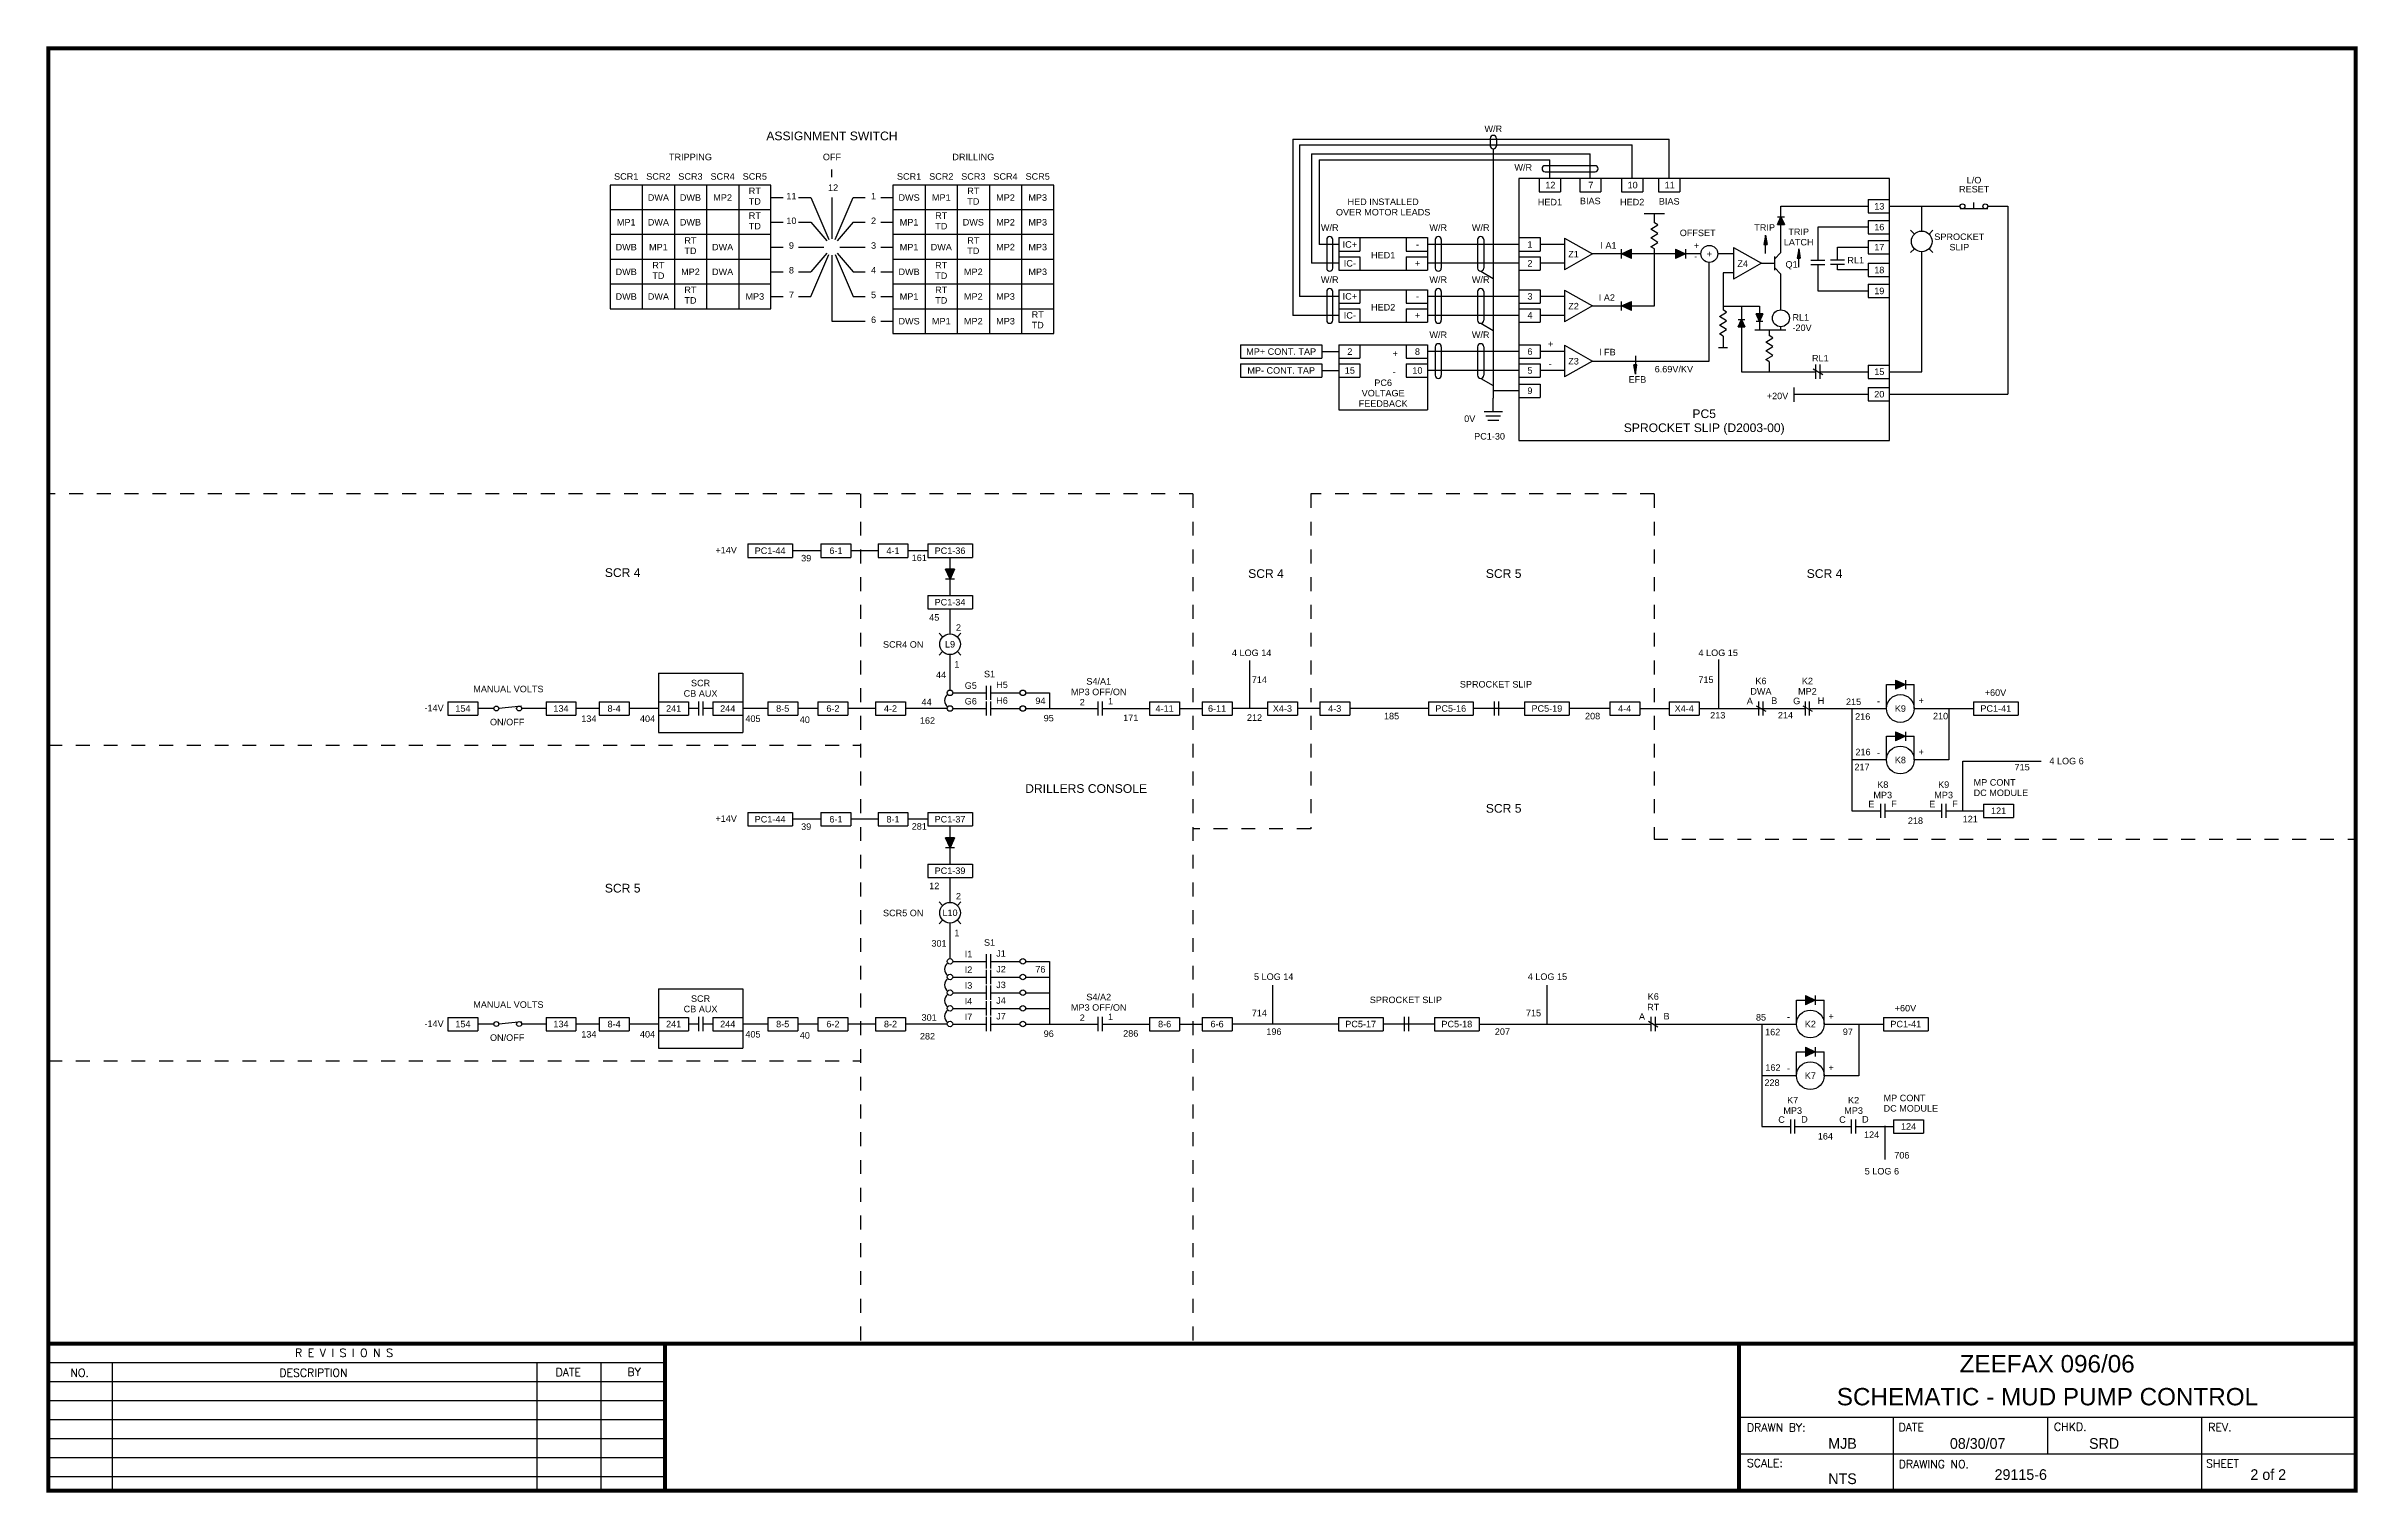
# Model space of a CAD drawing. Extents: x 0.5 to 17.1, y -1.6 to 8.9.
import ezdxf
from ezdxf.enums import TextEntityAlignment as Align

# ---------------------------------------------------------------- set-up
doc = ezdxf.new("R2010")
doc.units = 0
doc.header["$MEASUREMENT"] = 0
doc.linetypes.add('DASHED2', pattern=[0.375, 0.25, -0.125])
doc.layers.get('0').update_dxf_attribs({"linetype": 'CONTINUOUS'})
doc.layers.add('DRAWING', color=7, linetype='CONTINUOUS')
doc.styles.add('A1', font='A1.shx')
doc.styles.add('ROMAND', font='ROMAND.shx')
doc.styles.get("Standard").update_dxf_attribs({"font": 'ARIAL.TTF'})

# ---------------------------------------------------------------- blocks, each defined once
blk = doc.blocks.new('npcap')
for p, q in [((0, 0.051), (0, -0.051)), ((0.031, 0.051), (0.031, -0.051))]:
    blk.add_line(p, q)
blk = doc.blocks.new('connection')
blk.add_circle((0.074, 0), 0.0744)
blk = doc.blocks.new('diode')
blk.add_hatch(color=256).paths.add_polyline_path([(0.072, 0), (0, 0.033), (0, -0.033)])
for p, q in [((0, 0.033), (0.072, 0)), ((0, 0.033), (0, -0.033)), ((0.072, 0), (0, -0.033)), ((0.072, 0.033), (0.072, -0.033))]:
    blk.add_line(p, q)
blk = doc.blocks.new('pot_arrow')
blk.add_hatch(color=256).paths.add_polyline_path([(-0.068, 0.011), (-0.068, -0.011), (0, 0)])
for p, q in [((-0.068, 0.011), (-0.068, -0.011)), ((0, 0), (-0.068, 0.011)), ((0, 0), (-0.068, -0.011))]:
    blk.add_line(p, q)
blk = doc.blocks.new('gnd')
for p, q in [((0, -0.099), (0, 0)), ((0.066, -0.099), (-0.066, -0.099)), ((0.053, -0.13), (-0.053, -0.13)), ((0.039, -0.161), (-0.039, -0.161))]:
    blk.add_line(p, q)
blk = doc.blocks.new('N_C_contact')
for p, q in [((0.051, 0.031), (-0.051, 0.031)), ((0.051, 0), (-0.051, 0)), ((-0.02, -0.019), (0.02, 0.05))]:
    blk.add_line(p, q)
blk = doc.blocks.new('resistor')
for p, q in [((0, 0), (0.016, 0.025)), ((0.016, 0.025), (0.047, -0.025)), ((0.047, -0.025), (0.08, 0.025)), ((0.08, 0.025), (0.111, -0.025)), ((0.111, -0.025), (0.142, 0.025)), ((0.142, 0.025), (0.174, -0.025)), ((0.174, -0.025), (0.189, 0))]:
    blk.add_line(p, q)

msp = doc.modelspace()

# ---------------------------------------------------------------- linework, layer by layer
at = {"color": 7}
for p, q in [((0.473, -0.476), (0.473, -1.536)), ((0.473, -0.613), (4.918, -0.613)), ((0.934, -0.613), (0.934, -1.536)), ((3.996, -0.613), (3.996, -1.536)), ((4.457, -0.613), (4.457, -1.536)), ((0.473, -0.75), (4.918, -0.75)), ((0.473, -0.886), (4.918, -0.886)), ((0.473, -1.023), (4.918, -1.023)), ((0.473, -1.16), (4.918, -1.16)), ((12.66, -1.006), (17.105, -1.006)), ((13.771, -1.006), (13.771, -1.536)), ((14.883, -1.006), (14.883, -1.271)), ((15.994, -1.006), (15.994, -1.536)), ((0.473, -1.297), (4.918, -1.297)), ((12.66, -1.271), (17.105, -1.271)), ((0.473, -1.434), (4.918, -1.434))]:
    msp.add_line(p, q, dxfattribs=at)
at = {"color": 7, "const_width": 0.0288}
msp.add_lwpolyline([(17.105, -1.536), (17.105, 8.859), (0.473, 8.859), (0.473, -1.536)], close=True, dxfattribs=at)
for points in [[(0.473, -0.476), (17.105, -0.476)], [(4.918, -0.476), (4.918, -1.536)], [(12.66, -1.536), (12.66, -0.476)]]:
    msp.add_lwpolyline(points, dxfattribs=at)
at = {"layer": 'DRAWING', "color": 7}
for p, q in [((9.445, 8.203), (9.445, 6.934)), ((9.445, 8.203), (12.157, 8.203)), ((10.867, 8.209), (10.867, 8.156)), ((10.911, 8.209), (10.911, 8.156)), ((12.157, 7.921), (12.157, 8.203)), ((9.493, 8.162), (9.493, 7.071)), ((9.493, 8.162), (11.89, 8.162)), ((9.579, 8.099), (9.579, 7.309)), ((9.579, 8.099), (11.588, 8.099)), ((9.633, 8.055), (11.297, 8.055)), ((9.633, 8.055), (9.633, 7.445)), ((10.889, 8.134), (10.889, 6.338)), ((11.262, 8.013), (11.623, 8.013)), ((11.297, 7.921), (11.297, 8.055)), ((11.588, 7.921), (11.588, 8.099)), ((11.89, 7.921), (11.89, 8.162)), ((4.523, 7.872), (4.523, 6.981)), ((5.682, 7.872), (4.523, 7.872)), ((4.755, 7.872), (4.755, 6.981)), ((4.987, 7.872), (4.987, 6.981)), ((5.218, 7.872), (5.218, 6.981)), ((5.45, 7.872), (5.45, 6.981)), ((5.682, 6.981), (5.682, 7.872)), ((6.122, 7.931), (6.122, 7.986)), ((6.562, 7.872), (6.562, 6.803)), ((7.721, 7.872), (6.562, 7.872)), ((6.794, 7.872), (6.794, 6.803)), ((7.025, 7.872), (7.025, 6.803)), ((7.257, 7.872), (7.257, 6.803)), ((7.489, 7.872), (7.489, 6.803)), ((7.721, 6.803), (7.721, 7.872)), ((11.073, 7.921), (11.073, 6.033)), ((13.744, 7.921), (11.073, 7.921)), ((11.22, 7.921), (11.22, 7.824)), ((11.262, 7.969), (11.623, 7.969)), ((11.373, 7.921), (11.373, 7.824)), ((11.512, 7.921), (11.512, 7.824)), ((11.664, 7.921), (11.664, 7.824)), ((11.814, 7.921), (11.814, 7.824)), ((11.966, 7.921), (11.966, 7.824)), ((12.08, 7.921), (12.08, 7.824)), ((12.233, 7.921), (12.233, 7.824)), ((13.744, 6.033), (13.744, 7.921)), ((5.682, 7.694), (4.523, 7.694)), ((5.682, 7.783), (5.77, 7.783)), ((5.882, 7.783), (5.97, 7.783)), ((5.97, 7.783), (6.099, 7.48)), ((6.122, 7.783), (6.122, 7.485)), ((6.145, 7.48), (6.274, 7.783)), ((6.274, 7.783), (6.362, 7.783)), ((6.474, 7.783), (6.562, 7.783)), ((7.721, 7.694), (6.562, 7.694)), ((11.22, 7.824), (11.373, 7.824)), ((11.512, 7.824), (11.664, 7.824)), ((11.814, 7.824), (11.966, 7.824)), ((11.977, 7.668), (12.122, 7.668)), ((12.05, 7.602), (12.05, 7.668)), ((12.08, 7.824), (12.233, 7.824)), ((12.962, 7.386), (12.962, 7.72)), ((12.962, 7.72), (13.591, 7.72)), ((13.591, 7.769), (13.744, 7.769)), ((13.591, 7.769), (13.591, 7.672)), ((13.591, 7.672), (13.744, 7.672)), ((13.744, 7.72), (14.253, 7.72)), ((13.977, 7.541), (13.977, 7.72)), ((14.253, 7.703), (14.453, 7.703)), ((14.353, 7.703), (14.353, 7.747)), ((14.453, 7.72), (14.597, 7.72)), ((14.597, 7.72), (14.597, 6.366)), ((5.682, 7.516), (4.523, 7.516)), ((5.682, 7.605), (5.77, 7.605)), ((5.882, 7.605), (5.97, 7.605)), ((5.97, 7.605), (6.084, 7.471)), ((6.274, 7.605), (6.16, 7.471)), ((6.274, 7.605), (6.362, 7.605)), ((6.474, 7.605), (6.562, 7.605)), ((7.721, 7.516), (6.562, 7.516)), ((12.851, 7.381), (12.851, 7.513)), ((13.228, 7.57), (13.228, 7.331)), ((13.591, 7.57), (13.228, 7.57)), ((13.591, 7.618), (13.744, 7.618)), ((13.591, 7.618), (13.591, 7.521)), ((13.591, 7.521), (13.744, 7.521)), ((13.924, 7.52), (13.897, 7.547)), ((14.03, 7.52), (14.056, 7.547)), ((5.682, 7.337), (4.523, 7.337)), ((5.682, 7.426), (5.77, 7.426)), ((5.882, 7.426), (6.064, 7.426)), ((6.084, 7.382), (5.97, 7.248)), ((5.97, 7.07), (6.099, 7.373)), ((6.122, 7.368), (6.122, 6.892)), ((6.145, 7.373), (6.274, 7.07)), ((6.16, 7.382), (6.274, 7.248)), ((6.18, 7.426), (6.362, 7.426)), ((6.474, 7.426), (6.562, 7.426)), ((7.721, 7.337), (6.562, 7.337)), ((9.775, 7.445), (9.633, 7.445)), ((9.688, 7.48), (9.688, 7.274)), ((9.731, 7.48), (9.731, 7.274)), ((9.775, 7.494), (9.775, 7.26)), ((9.775, 7.494), (10.415, 7.494)), ((9.775, 7.397), (9.928, 7.397)), ((9.775, 7.357), (9.928, 7.357)), ((9.928, 7.494), (9.928, 7.397)), ((9.928, 7.357), (9.928, 7.26)), ((10.262, 7.494), (10.262, 7.397)), ((10.262, 7.397), (10.415, 7.397)), ((10.262, 7.357), (10.415, 7.357)), ((10.262, 7.357), (10.262, 7.26)), ((10.415, 7.494), (10.415, 7.26)), ((11.073, 7.445), (10.415, 7.445)), ((10.47, 7.48), (10.47, 7.274)), ((10.513, 7.48), (10.513, 7.274)), ((10.776, 7.48), (10.776, 7.274)), ((10.82, 7.48), (10.82, 7.274)), ((11.073, 7.494), (11.226, 7.494)), ((11.073, 7.397), (11.226, 7.397)), ((11.073, 7.357), (11.226, 7.357)), ((11.226, 7.494), (11.226, 7.397)), ((11.401, 7.445), (11.226, 7.445)), ((11.226, 7.357), (11.226, 7.26)), ((11.401, 7.491), (11.604, 7.377)), ((11.401, 7.491), (11.401, 7.263)), ((11.604, 7.377), (11.401, 7.263)), ((12.385, 7.377), (11.604, 7.377)), ((12.05, 7.002), (12.05, 7.413)), ((12.62, 7.377), (12.507, 7.377)), ((12.62, 7.423), (12.62, 7.195)), ((12.62, 7.423), (12.822, 7.309)), ((12.916, 7.34), (12.962, 7.386)), ((12.916, 7.358), (12.916, 7.26)), ((13.09, 7.282), (13.09, 7.414)), ((13.37, 7.334), (13.37, 7.426)), ((13.37, 7.426), (13.591, 7.426)), ((13.591, 7.474), (13.591, 7.377)), ((13.591, 7.474), (13.744, 7.474)), ((13.591, 7.377), (13.744, 7.377)), ((13.924, 7.414), (13.897, 7.388)), ((13.977, 6.528), (13.977, 7.393)), ((14.03, 7.414), (14.056, 7.388)), ((5.682, 7.248), (5.77, 7.248)), ((5.882, 7.248), (5.97, 7.248)), ((6.274, 7.248), (6.362, 7.248)), ((6.474, 7.248), (6.562, 7.248)), ((9.775, 7.309), (9.579, 7.309)), ((9.775, 7.26), (10.415, 7.26)), ((11.073, 7.309), (10.415, 7.309)), ((10.798, 7.252), (10.889, 7.2)), ((11.073, 7.26), (11.226, 7.26)), ((11.401, 7.309), (11.226, 7.309)), ((12.446, 6.605), (12.446, 7.316)), ((12.545, 7.24), (12.545, 6.973)), ((12.62, 7.24), (12.545, 7.24)), ((12.822, 7.309), (12.62, 7.195)), ((12.822, 7.309), (12.916, 7.309)), ((12.916, 7.278), (12.962, 7.231)), ((12.962, 6.974), (12.962, 7.231)), ((13.228, 7.3), (13.228, 7.11)), ((13.37, 7.261), (13.37, 7.303)), ((13.591, 7.261), (13.37, 7.261)), ((13.591, 7.309), (13.744, 7.309)), ((13.591, 7.309), (13.591, 7.213)), ((13.591, 7.213), (13.744, 7.213)), ((5.682, 7.159), (4.523, 7.159)), ((5.682, 7.07), (5.77, 7.07)), ((5.882, 7.07), (5.97, 7.07)), ((6.274, 7.07), (6.362, 7.07)), ((6.474, 7.07), (6.562, 7.07)), ((7.721, 7.159), (6.562, 7.159)), ((9.775, 7.071), (9.493, 7.071)), ((9.775, 7.071), (9.633, 7.071)), ((9.688, 7.105), (9.688, 6.899)), ((9.731, 7.105), (9.731, 6.899)), ((9.775, 7.119), (10.415, 7.119)), ((9.775, 7.119), (9.775, 6.886)), ((9.775, 7.022), (9.928, 7.022)), ((9.928, 7.119), (9.928, 7.022)), ((10.262, 7.119), (10.262, 7.022)), ((10.262, 7.022), (10.415, 7.022)), ((10.415, 7.119), (10.415, 6.886)), ((11.073, 7.071), (10.415, 7.071)), ((10.47, 7.105), (10.47, 6.899)), ((10.513, 7.105), (10.513, 6.899)), ((10.776, 7.105), (10.776, 6.899)), ((10.82, 7.105), (10.82, 6.899)), ((11.073, 7.119), (11.226, 7.119)), ((11.073, 7.022), (11.226, 7.022)), ((11.226, 7.119), (11.226, 7.022)), ((11.401, 7.071), (11.226, 7.071)), ((11.401, 7.116), (11.604, 7.002)), ((11.401, 7.116), (11.401, 6.888)), ((11.604, 7.002), (11.401, 6.888)), ((11.604, 7.002), (12.05, 7.002)), ((12.545, 7.001), (12.808, 7.001)), ((12.678, 7.001), (12.678, 6.528)), ((12.808, 7.001), (12.808, 6.829)), ((13.228, 7.11), (13.591, 7.11)), ((13.591, 7.158), (13.744, 7.158)), ((13.591, 7.158), (13.591, 7.062)), ((13.591, 7.062), (13.744, 7.062)), ((4.523, 6.981), (5.682, 6.981)), ((6.122, 6.892), (6.362, 6.892)), ((6.474, 6.892), (6.562, 6.892)), ((6.562, 6.981), (7.721, 6.981)), ((9.775, 6.934), (9.445, 6.934)), ((9.775, 6.982), (9.928, 6.982)), ((9.775, 6.886), (10.415, 6.886)), ((9.928, 6.982), (9.928, 6.886)), ((10.262, 6.982), (10.262, 6.886)), ((10.262, 6.982), (10.415, 6.982)), ((11.073, 6.934), (10.415, 6.934)), ((10.798, 6.878), (10.889, 6.825)), ((11.073, 6.982), (11.226, 6.982)), ((11.073, 6.886), (11.226, 6.886)), ((11.226, 6.982), (11.226, 6.886)), ((11.401, 6.934), (11.226, 6.934)), ((12.962, 6.829), (12.962, 6.852)), ((6.562, 6.803), (7.721, 6.803)), ((9.067, 6.722), (9.653, 6.722)), ((9.067, 6.722), (9.067, 6.625)), ((9.653, 6.722), (9.653, 6.625)), ((9.653, 6.673), (9.775, 6.673)), ((9.775, 6.722), (9.775, 6.254)), ((9.775, 6.722), (10.415, 6.722)), ((9.928, 6.722), (9.928, 6.625)), ((10.262, 6.722), (10.262, 6.625)), ((10.415, 6.722), (10.415, 6.254)), ((11.073, 6.673), (10.415, 6.673)), ((10.47, 6.708), (10.47, 6.502)), ((10.513, 6.708), (10.513, 6.502)), ((10.776, 6.708), (10.776, 6.502)), ((10.82, 6.708), (10.82, 6.502)), ((11.073, 6.722), (11.226, 6.722)), ((11.226, 6.722), (11.226, 6.625)), ((11.401, 6.673), (11.226, 6.673)), ((11.401, 6.719), (11.401, 6.491)), ((11.401, 6.719), (11.604, 6.605)), ((12.512, 6.703), (12.577, 6.703)), ((12.545, 6.784), (12.545, 6.707)), ((12.773, 6.829), (12.998, 6.829)), ((12.878, 6.829), (12.878, 6.788)), ((9.067, 6.625), (9.653, 6.625)), ((9.067, 6.585), (9.653, 6.585)), ((9.067, 6.585), (9.067, 6.488)), ((9.653, 6.585), (9.653, 6.488)), ((9.653, 6.537), (9.775, 6.537)), ((9.775, 6.625), (9.928, 6.625)), ((9.775, 6.585), (9.928, 6.585)), ((9.928, 6.585), (9.928, 6.488)), ((10.262, 6.625), (10.415, 6.625)), ((10.262, 6.585), (10.262, 6.488)), ((10.262, 6.585), (10.415, 6.585)), ((11.073, 6.537), (10.415, 6.537)), ((11.073, 6.625), (11.226, 6.625)), ((11.073, 6.585), (11.226, 6.585)), ((11.226, 6.585), (11.226, 6.488)), ((11.401, 6.537), (11.226, 6.537)), ((11.604, 6.605), (11.401, 6.491)), ((11.604, 6.605), (12.446, 6.605)), ((11.913, 6.642), (11.913, 6.51)), ((12.678, 6.528), (13.214, 6.528)), ((12.878, 6.599), (12.878, 6.528)), ((13.245, 6.528), (13.591, 6.528)), ((13.591, 6.576), (13.744, 6.576)), ((13.591, 6.576), (13.591, 6.479)), ((13.744, 6.528), (13.977, 6.528)), ((9.067, 6.488), (9.653, 6.488)), ((9.775, 6.488), (9.928, 6.488)), ((10.262, 6.488), (10.415, 6.488)), ((10.798, 6.48), (10.889, 6.428)), ((11.073, 6.391), (10.889, 6.391)), ((11.073, 6.488), (11.226, 6.488)), ((11.073, 6.439), (11.226, 6.439)), ((11.073, 6.343), (11.226, 6.343)), ((11.226, 6.439), (11.226, 6.343)), ((13.054, 6.414), (13.054, 6.31)), ((13.054, 6.366), (13.591, 6.366)), ((13.591, 6.479), (13.744, 6.479)), ((13.591, 6.415), (13.744, 6.415)), ((13.591, 6.415), (13.591, 6.318)), ((13.744, 6.366), (14.597, 6.366)), ((9.775, 6.254), (10.415, 6.254)), ((13.591, 6.318), (13.744, 6.318)), ((11.073, 6.033), (13.744, 6.033)), ((5.515, 5.287), (5.837, 5.287)), ((5.515, 5.287), (5.515, 5.19)), ((5.515, 5.19), (5.837, 5.19)), ((5.837, 5.287), (5.837, 5.19)), ((6.043, 5.238), (5.837, 5.238)), ((6.043, 5.287), (6.259, 5.287)), ((6.043, 5.287), (6.043, 5.19)), ((6.043, 5.19), (6.259, 5.19)), ((6.259, 5.287), (6.259, 5.19)), ((6.454, 5.238), (6.259, 5.238)), ((6.454, 5.287), (6.67, 5.287)), ((6.454, 5.287), (6.454, 5.19)), ((6.454, 5.19), (6.67, 5.19)), ((6.67, 5.287), (6.67, 5.19)), ((6.812, 5.238), (6.67, 5.238)), ((6.812, 5.287), (7.134, 5.287)), ((6.812, 5.287), (6.812, 5.19)), ((6.812, 5.19), (7.134, 5.19)), ((6.973, 4.916), (6.973, 5.19)), ((7.134, 5.287), (7.134, 5.19)), ((6.812, 4.916), (7.134, 4.916)), ((6.812, 4.916), (6.812, 4.819)), ((7.134, 4.916), (7.134, 4.819)), ((6.812, 4.819), (7.134, 4.819)), ((6.973, 4.639), (6.973, 4.819)), ((6.92, 4.617), (6.894, 4.644)), ((6.92, 4.512), (6.894, 4.485)), ((7.026, 4.617), (7.052, 4.644)), ((7.026, 4.512), (7.052, 4.485)), ((4.873, 4.355), (4.873, 3.928)), ((4.873, 4.355), (5.479, 4.355)), ((5.479, 4.355), (5.479, 3.928)), ((6.973, 4.234), (6.973, 4.49)), ((9.135, 4.101), (9.135, 4.447)), ((12.515, 4.101), (12.515, 4.455)), ((6.993, 4.214), (7.233, 4.214)), ((7.264, 4.214), (7.478, 4.214)), ((7.517, 4.214), (7.689, 4.214)), ((7.689, 4.214), (7.689, 4.101)), ((13.723, 4.273), (13.923, 4.273)), ((13.723, 4.101), (13.723, 4.273)), ((13.923, 4.101), (13.923, 4.273)), ((3.354, 4.15), (3.354, 4.053)), ((3.354, 4.15), (3.57, 4.15)), ((3.354, 4.053), (3.57, 4.053)), ((3.57, 4.15), (3.57, 4.053)), ((3.685, 4.101), (3.57, 4.101)), ((3.721, 4.103), (3.885, 4.121)), ((4.061, 4.101), (3.885, 4.101)), ((4.061, 4.15), (4.061, 4.053)), ((4.061, 4.15), (4.277, 4.15)), ((4.061, 4.053), (4.277, 4.053)), ((4.277, 4.15), (4.277, 4.053)), ((4.444, 4.101), (4.277, 4.101)), ((4.444, 4.15), (4.444, 4.053)), ((4.444, 4.15), (4.66, 4.15)), ((4.444, 4.053), (4.66, 4.053)), ((4.66, 4.15), (4.66, 4.053)), ((4.873, 4.101), (4.66, 4.101)), ((4.873, 4.15), (5.089, 4.15)), ((4.873, 4.053), (5.089, 4.053)), ((5.089, 4.15), (5.089, 4.053)), ((5.16, 4.101), (5.089, 4.101)), ((5.263, 4.101), (5.191, 4.101)), ((5.263, 4.15), (5.479, 4.15)), ((5.263, 4.15), (5.263, 4.053)), ((5.263, 4.053), (5.479, 4.053)), ((5.659, 4.101), (5.479, 4.101)), ((5.659, 4.15), (5.875, 4.15)), ((5.659, 4.15), (5.659, 4.053)), ((5.659, 4.053), (5.875, 4.053)), ((5.875, 4.15), (5.875, 4.053)), ((6.021, 4.101), (5.875, 4.101)), ((6.021, 4.15), (6.237, 4.15)), ((6.021, 4.15), (6.021, 4.053)), ((6.021, 4.053), (6.237, 4.053)), ((6.237, 4.15), (6.237, 4.053)), ((6.436, 4.101), (6.237, 4.101)), ((6.436, 4.15), (6.652, 4.15)), ((6.436, 4.15), (6.436, 4.053)), ((6.436, 4.053), (6.652, 4.053)), ((6.652, 4.15), (6.652, 4.053)), ((6.953, 4.101), (6.652, 4.101)), ((6.993, 4.101), (7.233, 4.101)), ((7.264, 4.101), (7.478, 4.101)), ((7.517, 4.101), (8.038, 4.101)), ((8.069, 4.101), (8.412, 4.101)), ((8.412, 4.15), (8.628, 4.15)), ((8.412, 4.15), (8.412, 4.053)), ((8.412, 4.053), (8.628, 4.053)), ((8.628, 4.15), (8.628, 4.053)), ((8.628, 4.101), (8.79, 4.101)), ((8.79, 4.15), (9.006, 4.15)), ((8.79, 4.15), (8.79, 4.053)), ((8.79, 4.053), (9.006, 4.053)), ((9.006, 4.15), (9.006, 4.053)), ((9.261, 4.101), (9.006, 4.101)), ((9.261, 4.15), (9.477, 4.15)), ((9.261, 4.15), (9.261, 4.053)), ((9.261, 4.053), (9.477, 4.053)), ((9.477, 4.15), (9.477, 4.053)), ((9.638, 4.101), (9.477, 4.101)), ((9.638, 4.15), (9.854, 4.15)), ((9.638, 4.15), (9.638, 4.053)), ((9.638, 4.053), (9.854, 4.053)), ((9.854, 4.15), (9.854, 4.053)), ((10.421, 4.101), (9.854, 4.101)), ((10.421, 4.15), (10.421, 4.053)), ((10.421, 4.15), (10.743, 4.15)), ((10.421, 4.053), (10.743, 4.053)), ((10.743, 4.15), (10.743, 4.053)), ((11.114, 4.101), (10.743, 4.101)), ((11.114, 4.15), (11.114, 4.053)), ((11.114, 4.15), (11.436, 4.15)), ((11.114, 4.053), (11.436, 4.053)), ((11.436, 4.15), (11.436, 4.053)), ((11.728, 4.101), (11.436, 4.101)), ((11.728, 4.15), (11.944, 4.15)), ((11.728, 4.15), (11.728, 4.053)), ((11.728, 4.053), (11.944, 4.053)), ((11.944, 4.15), (11.944, 4.053)), ((11.944, 4.101), (12.157, 4.101)), ((12.157, 4.15), (12.373, 4.15)), ((12.157, 4.15), (12.157, 4.053)), ((12.157, 4.053), (12.373, 4.053)), ((12.373, 4.15), (12.373, 4.053)), ((12.373, 4.101), (12.772, 4.101)), ((12.717, 4.101), (13.138, 4.101)), ((13.169, 4.101), (13.723, 4.101)), ((13.473, 4.101), (13.473, 3.364)), ((13.923, 4.101), (14.35, 4.101)), ((14.172, 4.101), (14.172, 3.73)), ((14.35, 4.15), (14.35, 4.053)), ((14.35, 4.15), (14.672, 4.15)), ((14.35, 4.053), (14.672, 4.053)), ((14.672, 4.15), (14.672, 4.053)), ((4.873, 3.928), (5.479, 3.928)), ((13.723, 3.73), (13.723, 3.901)), ((13.723, 3.901), (13.923, 3.901)), ((13.923, 3.73), (13.923, 3.901)), ((13.723, 3.73), (13.473, 3.73)), ((14.172, 3.73), (13.923, 3.73)), ((14.274, 3.359), (14.274, 3.722)), ((14.274, 3.722), (14.839, 3.722)), ((5.515, 3.351), (5.837, 3.351)), ((5.515, 3.351), (5.515, 3.255)), ((5.837, 3.351), (5.837, 3.255)), ((6.043, 3.351), (6.043, 3.255)), ((6.043, 3.351), (6.259, 3.351)), ((6.259, 3.351), (6.259, 3.255)), ((6.454, 3.351), (6.454, 3.255)), ((6.454, 3.351), (6.67, 3.351)), ((6.67, 3.351), (6.67, 3.255)), ((6.812, 3.351), (7.134, 3.351)), ((6.812, 3.351), (6.812, 3.255)), ((7.134, 3.351), (7.134, 3.255)), ((13.473, 3.364), (13.68, 3.364)), ((13.711, 3.364), (14.119, 3.364)), ((14.15, 3.364), (14.423, 3.364)), ((14.423, 3.412), (14.423, 3.316)), ((14.423, 3.412), (14.639, 3.412)), ((14.639, 3.412), (14.639, 3.316)), ((5.515, 3.255), (5.837, 3.255)), ((6.043, 3.303), (5.837, 3.303)), ((6.043, 3.255), (6.259, 3.255)), ((6.454, 3.303), (6.259, 3.303)), ((6.454, 3.255), (6.67, 3.255)), ((6.812, 3.303), (6.67, 3.303)), ((6.812, 3.255), (7.134, 3.255)), ((6.973, 2.98), (6.973, 3.255)), ((14.423, 3.316), (14.639, 3.316)), ((6.812, 2.98), (7.134, 2.98)), ((6.812, 2.98), (6.812, 2.884)), ((6.812, 2.884), (7.134, 2.884)), ((6.973, 2.703), (6.973, 2.884)), ((7.134, 2.98), (7.134, 2.884)), ((6.92, 2.682), (6.894, 2.708)), ((7.026, 2.682), (7.052, 2.708)), ((6.92, 2.576), (6.894, 2.55)), ((6.973, 2.299), (6.973, 2.555)), ((7.026, 2.576), (7.052, 2.55)), ((6.993, 2.279), (7.233, 2.279)), ((7.264, 2.279), (7.478, 2.279)), ((7.517, 2.279), (7.689, 2.279)), ((7.689, 2.279), (7.689, 1.827)), ((4.873, 2.081), (5.479, 2.081)), ((4.873, 2.081), (4.873, 1.654)), ((5.479, 2.081), (5.479, 1.654)), ((6.993, 2.166), (7.233, 2.166)), ((6.993, 2.053), (7.233, 2.053)), ((7.264, 2.166), (7.478, 2.166)), ((7.264, 2.053), (7.478, 2.053)), ((7.517, 2.166), (7.689, 2.166)), ((7.517, 2.053), (7.689, 2.053)), ((9.298, 2.107), (9.298, 1.827)), ((11.274, 2.107), (11.274, 1.827)), ((3.354, 1.875), (3.57, 1.875)), ((3.354, 1.875), (3.354, 1.779)), ((3.57, 1.875), (3.57, 1.779)), ((3.721, 1.829), (3.885, 1.846)), ((4.061, 1.875), (4.277, 1.875)), ((4.061, 1.875), (4.061, 1.779)), ((4.277, 1.875), (4.277, 1.779)), ((4.444, 1.875), (4.66, 1.875)), ((4.444, 1.875), (4.444, 1.779)), ((4.66, 1.875), (4.66, 1.779)), ((4.873, 1.875), (5.089, 1.875)), ((5.089, 1.875), (5.089, 1.779)), ((5.263, 1.875), (5.479, 1.875)), ((5.263, 1.875), (5.263, 1.779)), ((5.659, 1.875), (5.875, 1.875)), ((5.659, 1.875), (5.659, 1.779)), ((5.875, 1.875), (5.875, 1.779)), ((6.021, 1.875), (6.237, 1.875)), ((6.021, 1.875), (6.021, 1.779)), ((6.237, 1.875), (6.237, 1.779)), ((6.436, 1.875), (6.652, 1.875)), ((6.436, 1.875), (6.436, 1.779)), ((6.652, 1.875), (6.652, 1.779)), ((6.993, 1.94), (7.233, 1.94)), ((7.264, 1.94), (7.478, 1.94)), ((7.517, 1.94), (7.689, 1.94)), ((8.412, 1.875), (8.628, 1.875)), ((8.412, 1.875), (8.412, 1.779)), ((8.628, 1.875), (8.628, 1.779)), ((8.79, 1.875), (9.006, 1.875)), ((8.79, 1.875), (8.79, 1.779)), ((9.006, 1.875), (9.006, 1.779)), ((9.772, 1.875), (10.094, 1.875)), ((9.772, 1.875), (9.772, 1.779)), ((10.094, 1.875), (10.094, 1.779)), ((10.465, 1.875), (10.787, 1.875)), ((10.465, 1.875), (10.465, 1.779)), ((10.787, 1.875), (10.787, 1.779)), ((13.074, 1.999), (13.274, 1.999)), ((13.074, 1.827), (13.074, 1.999)), ((13.274, 1.827), (13.274, 1.999)), ((13.701, 1.875), (14.023, 1.875)), ((13.701, 1.875), (13.701, 1.779)), ((14.023, 1.875), (14.023, 1.779)), ((3.354, 1.779), (3.57, 1.779)), ((3.685, 1.827), (3.57, 1.827)), ((4.061, 1.827), (3.885, 1.827)), ((4.061, 1.779), (4.277, 1.779)), ((4.444, 1.827), (4.277, 1.827)), ((4.444, 1.779), (4.66, 1.779)), ((4.873, 1.827), (4.66, 1.827)), ((4.873, 1.779), (5.089, 1.779)), ((5.16, 1.827), (5.089, 1.827)), ((5.263, 1.827), (5.191, 1.827)), ((5.263, 1.779), (5.479, 1.779)), ((5.659, 1.827), (5.479, 1.827)), ((5.659, 1.779), (5.875, 1.779)), ((6.021, 1.827), (5.875, 1.827)), ((6.021, 1.779), (6.237, 1.779)), ((6.436, 1.827), (6.237, 1.827)), ((6.436, 1.779), (6.652, 1.779)), ((6.953, 1.827), (6.652, 1.827)), ((6.993, 1.827), (7.233, 1.827)), ((7.264, 1.827), (7.478, 1.827)), ((7.517, 1.827), (8.038, 1.827)), ((8.069, 1.827), (8.412, 1.827)), ((8.412, 1.779), (8.628, 1.779)), ((8.628, 1.827), (8.79, 1.827)), ((8.79, 1.779), (9.006, 1.779)), ((9.772, 1.827), (9.006, 1.827)), ((9.772, 1.779), (10.094, 1.779)), ((10.465, 1.827), (10.094, 1.827)), ((10.465, 1.779), (10.787, 1.779)), ((10.787, 1.827), (11.429, 1.827)), ((11.394, 1.827), (12.026, 1.827)), ((12.058, 1.827), (13.074, 1.827)), ((12.824, 1.827), (12.824, 1.089)), ((13.274, 1.827), (13.701, 1.827)), ((13.523, 1.827), (13.523, 1.455)), ((13.701, 1.779), (14.023, 1.779)), ((4.873, 1.654), (5.479, 1.654)), ((13.074, 1.627), (13.274, 1.627)), ((13.074, 1.455), (13.074, 1.627)), ((13.274, 1.455), (13.274, 1.627)), ((13.074, 1.455), (12.824, 1.455)), ((13.523, 1.455), (13.274, 1.455)), ((12.824, 1.089), (13.03, 1.089)), ((13.062, 1.089), (13.469, 1.089)), ((13.501, 1.089), (13.774, 1.089)), ((13.711, 1.093), (13.711, 0.852)), ((13.774, 1.138), (13.99, 1.138)), ((13.774, 1.138), (13.774, 1.041)), ((13.774, 1.041), (13.99, 1.041)), ((13.99, 1.138), (13.99, 1.041))]:
    msp.add_line(p, q, dxfattribs=at)
at = {"layer": 'DRAWING', "color": 7, "linetype": 'DASHED2', "ltscale": 0.25}
for p, q in [((8.724, 5.647), (0.473, 5.647)), ((6.327, 5.647), (6.327, -0.476)), ((8.724, 5.647), (8.724, -0.476)), ((12.048, 5.647), (9.573, 5.647)), ((9.573, 5.647), (9.573, 3.234)), ((12.048, 5.647), (12.048, 3.16)), ((0.473, 3.837), (6.327, 3.837)), ((9.573, 3.234), (8.724, 3.234)), ((12.048, 3.16), (17.105, 3.16)), ((0.473, 1.563), (6.327, 1.563))]:
    msp.add_line(p, q, dxfattribs=at)
at = {"layer": 'DRAWING', "color": 7}
for centre, radius in [((14.271, 7.72), 0.0176), ((14.435, 7.72), 0.0176), ((12.446, 7.377), 0.0609), ((12.962, 6.913), 0.0609), ((6.973, 4.214), 0.0197), ((7.498, 4.214), 0.0197), ((13.823, 4.101), 0.1), ((3.703, 4.101), 0.0176), ((3.867, 4.101), 0.0176), ((6.973, 4.101), 0.0197), ((7.498, 4.101), 0.0197), ((13.823, 3.73), 0.1), ((6.973, 2.279), 0.0197), ((6.973, 2.166), 0.0197), ((7.498, 2.279), 0.0197), ((7.498, 2.166), 0.0197), ((6.973, 2.053), 0.0197), ((7.498, 2.053), 0.0197), ((3.703, 1.827), 0.0176), ((3.867, 1.827), 0.0176), ((6.973, 1.94), 0.0197), ((6.973, 1.827), 0.0197), ((7.498, 1.94), 0.0197), ((7.498, 1.827), 0.0197), ((13.174, 1.827), 0.1), ((13.174, 1.455), 0.1)]:
    msp.add_circle(centre, radius, dxfattribs=at)
for centre, radius, start, end in [((10.889, 8.209), 0.0218, 0, 180), ((10.889, 8.156), 0.0218, 180, 0), ((11.262, 7.991), 0.0218, 90, 270), ((11.623, 7.991), 0.0218, 270, 90), ((9.71, 7.48), 0.0218, 0, 180), ((10.492, 7.48), 0.0218, 0, 180), ((10.798, 7.48), 0.0218, 0, 180), ((9.71, 7.274), 0.0218, 180, 0), ((10.492, 7.274), 0.0218, 180, 0), ((10.798, 7.274), 0.0218, 180, 0), ((9.71, 7.105), 0.0218, 0, 180), ((10.492, 7.105), 0.0218, 0, 180), ((10.798, 7.105), 0.0218, 0, 180), ((9.71, 6.899), 0.0218, 180, 0), ((10.492, 6.899), 0.0218, 180, 0), ((10.798, 6.899), 0.0218, 180, 0), ((10.492, 6.708), 0.0218, 0, 180), ((10.798, 6.708), 0.0218, 0, 180), ((10.492, 6.502), 0.0218, 180, 0), ((10.798, 6.502), 0.0218, 180, 0), ((6.994, 4.158), 0.0602, 128.905, 231.095), ((6.994, 2.222), 0.0602, 128.905, 231.095), ((6.994, 2.109), 0.0602, 128.905, 231.095), ((6.994, 1.996), 0.0602, 128.905, 231.095), ((6.994, 1.883), 0.0602, 128.905, 231.095)]:
    msp.add_arc(centre, radius, start, end, dxfattribs=at)

# ---------------------------------------------------------------- block references
for name, p, rotation in [('resistor', (12.05, 7.413), 90), ('pot_arrow', (12.851, 7.513), 90), ('connection', (13.977, 7.393), 90), ('diode', (11.885, 7.377), 180), ('pot_arrow', (13.09, 7.414), 90), ('npcap', (13.228, 7.3), 90), ('npcap', (13.37, 7.303), 90), ('diode', (11.885, 7.002), 180), ('resistor', (12.545, 6.784), 90), ('resistor', (12.878, 6.599), 90), ('pot_arrow', (11.913, 6.51), 270), ('N_C_contact', (13.214, 6.528), 270), ('diode', (6.973, 5.105), 270), ('connection', (6.973, 4.49), 90), ('N_C_contact', (12.803, 4.101), 270), ('N_C_contact', (13.138, 4.101), 270), ('diode', (6.973, 3.17), 270), ('connection', (6.973, 2.555), 90), ('N_C_contact', (12.026, 1.827), 270)]:
    msp.add_blockref(name, p, dxfattribs=dict(at, rotation=rotation))
at = {"layer": 'DRAWING', "color": 7, "xscale": 0.75, "yscale": 0.75, "zscale": 0.75}
for p, rotation in [((12.962, 7.589), 90), ((12.678, 6.851), 90), ((12.808, 6.945), 270)]:
    msp.add_blockref('diode', p, dxfattribs=dict(at, rotation=rotation))
at = {"layer": 'DRAWING', "color": 7}
for name, p in [('diode', (12.203, 7.377)), ('gnd', (10.889, 6.338)), ('npcap', (7.233, 4.214)), ('diode', (13.787, 4.273)), ('npcap', (5.16, 4.101)), ('npcap', (7.233, 4.101)), ('npcap', (8.038, 4.101)), ('npcap', (10.896, 4.101)), ('diode', (13.787, 3.901)), ('npcap', (13.68, 3.364)), ('npcap', (14.119, 3.364)), ('npcap', (7.233, 2.279)), ('npcap', (7.233, 2.166)), ('npcap', (7.233, 2.053)), ('diode', (13.138, 1.999)), ('npcap', (5.16, 1.827)), ('npcap', (7.233, 1.94)), ('npcap', (7.233, 1.827)), ('npcap', (8.038, 1.827)), ('npcap', (10.246, 1.827)), ('diode', (13.138, 1.627)), ('npcap', (13.03, 1.089)), ('npcap', (13.469, 1.089))]:
    msp.add_blockref(name, p, dxfattribs=at)

# ---------------------------------------------------------------- texts
at = {"color": 7}
for s, height, style, p in [('NO.', 0.0576, 'ROMAND', (0.633, -0.715)), ('DESCRIPTION', 0.05763, 'ROMAND', (2.139, -0.715)), ('R E V I S I O N S', 0.05763, 'ROMAND', (2.252, -0.571)), ('DATE', 0.0576, 'ROMAND', (4.13, -0.711)), ('BY', 0.0576, 'ROMAND', (4.648, -0.709)), ('DRAWN BY:', 0.0576, 'ROMAND', (12.717, -1.109)), ('MJB', 0.0769, 'A1', (13.303, -1.234)), ('DATE', 0.0576, 'ROMAND', (13.81, -1.107)), ('08/30/07', 0.0769, 'A1', (14.18, -1.234)), ('CHKD.', 0.0576, 'ROMAND', (14.93, -1.104)), ('SRD', 0.0769, 'A1', (15.183, -1.234)), ('REV.', 0.0576, 'ROMAND', (16.042, -1.107)), ('SCALE:', 0.0576, 'ROMAND', (12.717, -1.365)), ('DRAWING NO.', 0.05763, 'ROMAND', (13.811, -1.373)), ('SHEET', 0.0576, 'ROMAND', (16.026, -1.369)), ('NTS', 0.0769, 'A1', (13.303, -1.488)), ('29115-6', 0.0769, 'A1', (14.502, -1.458)), ('2 of 2', 0.0769, 'A1', (16.346, -1.458))]:
    msp.add_text(s, height=height, dxfattribs=dict(at, style=style)).set_placement(p)
at = {"layer": 'DRAWING', "color": 7}
for s, height, p in [('ASSIGNMENT SWITCH', 0.0625, (6.122, 8.196)), ('W/R', 0.0469, (10.889, 8.255)), ('TRIPPING', 0.0469, (5.102, 8.052)), ('OFF', 0.0469, (6.122, 8.052)), ('DRILLING', 0.0469, (7.141, 8.052)), ('RESET', 0.0469, (14.355, 7.82)), ('L/O', 0.0469, (14.354, 7.885)), ('11', 0.0469, (5.83, 7.77)), ('1', 0.0469, (6.422, 7.77)), ('OVER MOTOR LEADS', 0.04688, (10.095, 7.654)), ('HED INSTALLED', 0.04688, (10.095, 7.729)), ('HED1', 0.0469, (11.297, 7.727)), ('BIAS', 0.0469, (11.588, 7.735)), ('HED2', 0.0469, (11.89, 7.727)), ('BIAS', 0.0469, (12.157, 7.732)), ('10', 0.0469, (5.83, 7.592)), ('2', 0.0469, (6.422, 7.592)), ('W/R', 0.0469, (9.71, 7.543)), ('W/R', 0.0469, (10.492, 7.543)), ('W/R', 0.0469, (10.798, 7.543)), ('TRIP', 0.0469, (13.09, 7.513)), ('SPROCKET', 0.0469, (14.248, 7.477)), ('9', 0.0469, (5.83, 7.414)), ('3', 0.0469, (6.422, 7.414)), ('HED1', 0.0469, (10.095, 7.344)), ('LATCH', 0.0469, (13.09, 7.438)), ('SLIP', 0.0469, (14.248, 7.402)), ('8', 0.0469, (5.83, 7.236)), ('4', 0.0469, (6.422, 7.236)), ('W/R', 0.0469, (9.71, 7.168)), ('W/R', 0.0469, (10.492, 7.168)), ('W/R', 0.0469, (10.798, 7.168)), ('7', 0.0469, (5.83, 7.058)), ('5', 0.0469, (6.422, 7.058)), ('HED2', 0.0469, (10.095, 6.969)), ('6', 0.0469, (6.422, 6.879)), ('W/R', 0.0469, (10.492, 6.771)), ('W/R', 0.0469, (10.798, 6.771)), ('VOLTAGE', 0.0469, (10.095, 6.35)), ('PC6', 0.0469, (10.095, 6.425)), ('FEEDBACK', 0.0469, (10.095, 6.275)), ('PC5', 0.0625, (12.409, 6.194)), ('SPROCKET SLIP (D2003-00)', 0.0625, (12.409, 6.093)), ('S1', 0.0469, (7.258, 4.326)), ('MANUAL VOLTS', 0.04688, (3.79, 4.218)), ('CB AUX', 0.0469, (5.175, 4.186)), ('SCR', 0.0469, (5.175, 4.261)), ('MP3 OFF/ON', 0.0469, (8.045, 4.197)), ('S4/A1', 0.0469, (8.045, 4.273)), ('SPROCKET SLIP', 0.04688, (10.908, 4.252)), ('DWA', 0.0469, (12.818, 4.201)), ('K6', 0.0469, (12.818, 4.276)), ('MP2', 0.0469, (13.153, 4.201)), ('K2', 0.0469, (13.153, 4.276)), ('ON/OFF', 0.0469, (3.781, 3.98)), ('MP3', 0.0469, (13.696, 3.454)), ('K8', 0.0469, (13.696, 3.529)), ('MP3', 0.0469, (14.135, 3.454)), ('K9', 0.0469, (14.135, 3.529)), ('S1', 0.0469, (7.258, 2.391)), ('SCR', 0.0469, (5.175, 1.987)), ('S4/A2', 0.0469, (8.045, 1.998)), ('SPROCKET SLIP', 0.04688, (10.259, 1.978)), ('K6', 0.0469, (12.042, 2.002)), ('MANUAL VOLTS', 0.04688, (3.79, 1.944)), ('CB AUX', 0.0469, (5.175, 1.912)), ('MP3 OFF/ON', 0.0469, (8.045, 1.923)), ('RT', 0.0469, (12.042, 1.926)), ('ON/OFF', 0.0469, (3.781, 1.706)), ('MP3', 0.0469, (13.047, 1.18)), ('K7', 0.0469, (13.047, 1.255)), ('MP3', 0.0469, (13.486, 1.18)), ('K2', 0.0469, (13.486, 1.255))]:
    msp.add_text(s, height=height, dxfattribs=at).set_placement(p, align=Align.CENTER)
for s, height, p in [('W/R', 0.0469, (11.041, 7.977)), ('12', 0.0469, (6.094, 7.831)), ('OFFSET', 0.0469, (12.233, 7.505)), ('TRIP', 0.0469, (12.77, 7.544)), ('Z1', 0.0469, (11.429, 7.352)), ('I A1', 0.0469, (11.661, 7.415)), ('+', 0.0469, (12.334, 7.413)), ('-', 0.0469, (12.337, 7.336)), ('RL1', 0.0469, (13.441, 7.308)), ('Z4', 0.0469, (12.648, 7.283)), ('Q1', 0.0469, (12.995, 7.278)), ('Z2', 0.0469, (11.429, 6.977)), ('I A2', 0.0469, (11.649, 7.039)), ('-20V', 0.0469, (13.045, 6.821)), ('RL1', 0.0469, (13.045, 6.896)), ('+', 0.0469, (10.163, 6.635)), ('+', 0.0469, (11.283, 6.705)), ('I FB', 0.0469, (11.651, 6.646)), ('-', 0.0469, (10.163, 6.503)), ('-', 0.0469, (11.288, 6.561)), ('Z3', 0.0469, (11.429, 6.58)), ('6.69V/KV', 0.0469, (12.052, 6.523)), ('RL1', 0.0469, (13.186, 6.602)), ('EFB', 0.0469, (11.864, 6.449)), ('+20V', 0.0469, (12.86, 6.33)), ('0V', 0.0469, (10.679, 6.166)), ('PC1-30', 0.0469, (10.751, 6.039)), ('+14V', 0.0469, (5.282, 5.219)), ('39', 0.0469, (5.9, 5.161)), ('161', 0.0469, (6.697, 5.163)), ('SCR 4', 0.0625, (4.485, 5.049)), ('SCR 4', 0.0625, (9.122, 5.042)), ('SCR 5', 0.0625, (10.835, 5.042)), ('SCR 4', 0.0625, (13.148, 5.042)), ('45', 0.0469, (6.823, 4.734)), ('2', 0.0469, (7.016, 4.661)), ('SCR4 ON', 0.0469, (6.49, 4.539)), ('4 LOG 14', 0.0469, (9.005, 4.479)), ('4 LOG 15', 0.0469, (12.368, 4.479)), ('44', 0.0469, (6.872, 4.32)), ('1', 0.0469, (7.004, 4.396)), ('44', 0.0469, (6.768, 4.125)), ('G5', 0.0469, (7.079, 4.243)), ('G6', 0.0469, (7.079, 4.13)), ('H5', 0.0469, (7.306, 4.248)), ('H6', 0.0469, (7.306, 4.135)), ('94', 0.0469, (7.588, 4.133)), ('2', 0.0469, (7.908, 4.123)), ('1', 0.0469, (8.112, 4.13)), ('714', 0.0469, (9.148, 4.285)), ('715', 0.0469, (12.367, 4.285)), ('A', 0.0469, (12.716, 4.132)), ('B', 0.0469, (12.892, 4.134)), ('G', 0.0469, (13.05, 4.132)), ('H', 0.0469, (13.227, 4.134)), ('215', 0.0469, (13.431, 4.126)), ('+', 0.0469, (13.954, 4.135)), ('+60V', 0.0469, (14.431, 4.192)), ('-14V', 0.0469, (3.185, 4.081)), ('134', 0.0469, (4.315, 4.004)), ('404', 0.0469, (4.738, 4.004)), ('405', 0.0469, (5.498, 4.004)), ('40', 0.0469, (5.89, 3.997)), ('162', 0.0469, (6.756, 3.991)), ('95', 0.0469, (7.648, 4.008)), ('171', 0.0469, (8.221, 4.01)), ('212', 0.0469, (9.113, 4.012)), ('185', 0.0469, (10.101, 4.023)), ('208', 0.0469, (11.55, 4.023)), ('213', 0.0469, (12.452, 4.029)), ('214', 0.0469, (12.94, 4.029)), ('216', 0.0469, (13.497, 4.02)), ('-', 0.0469, (13.655, 4.131)), ('210', 0.0469, (14.058, 4.023)), ('217', 0.0469, (13.492, 3.656)), ('216', 0.0469, (13.499, 3.764)), ('-', 0.0469, (13.655, 3.759)), ('+', 0.0469, (13.954, 3.764)), ('715', 0.0469, (14.646, 3.655)), ('4 LOG 6', 0.0469, (14.897, 3.699)), ('DRILLERS CONSOLE', 0.0625, (7.515, 3.493)), ('MP CONT', 0.0469, (14.351, 3.545)), ('DC MODULE', 0.0469, (14.351, 3.47)), ('SCR 5', 0.0625, (10.835, 3.35)), ('E', 0.0469, (13.592, 3.389)), ('F', 0.0469, (13.757, 3.391)), ('E', 0.0469, (14.031, 3.389)), ('F', 0.0469, (14.196, 3.391)), ('+14V', 0.0469, (5.282, 3.284)), ('39', 0.0469, (5.9, 3.226)), ('281', 0.0469, (6.697, 3.228)), ('218', 0.0469, (13.877, 3.269)), ('121', 0.0469, (14.272, 3.281)), ('SCR 5', 0.0625, (4.485, 2.775)), ('12', 0.0469, (6.823, 2.799)), ('2', 0.0469, (7.016, 2.725)), ('SCR5 ON', 0.0469, (6.49, 2.604)), ('1', 0.0469, (7.004, 2.46)), ('301', 0.0469, (6.839, 2.385)), ('I1', 0.0469, (7.079, 2.308)), ('J1', 0.0469, (7.306, 2.312)), ('I2', 0.0469, (7.079, 2.195)), ('J2', 0.0469, (7.306, 2.199)), ('76', 0.0469, (7.588, 2.198)), ('5 LOG 14', 0.0469, (9.164, 2.145)), ('4 LOG 15', 0.0469, (11.137, 2.145)), ('I3', 0.0469, (7.079, 2.082)), ('I4', 0.0469, (7.079, 1.969)), ('J3', 0.0469, (7.306, 2.086)), ('J4', 0.0469, (7.306, 1.973)), ('-14V', 0.0469, (3.185, 1.806)), ('301', 0.0469, (6.768, 1.851)), ('I7', 0.0469, (7.079, 1.856)), ('J7', 0.0469, (7.306, 1.86)), ('2', 0.0469, (7.908, 1.849)), ('1', 0.0469, (8.112, 1.856)), ('714', 0.0469, (9.148, 1.883)), ('715', 0.0469, (11.124, 1.883)), ('A', 0.0469, (11.939, 1.858)), ('B', 0.0469, (12.116, 1.86)), ('85', 0.0469, (12.782, 1.852)), ('-', 0.0469, (13.006, 1.856)), ('+', 0.0469, (13.305, 1.861)), ('+60V', 0.0469, (13.782, 1.918)), ('134', 0.0469, (4.315, 1.73)), ('404', 0.0469, (4.738, 1.73)), ('405', 0.0469, (5.498, 1.73)), ('40', 0.0469, (5.89, 1.722)), ('282', 0.0469, (6.756, 1.716)), ('96', 0.0469, (7.648, 1.734)), ('286', 0.0469, (8.221, 1.736)), ('196', 0.0469, (9.253, 1.749)), ('207', 0.0469, (10.9, 1.749)), ('162', 0.0469, (12.848, 1.746)), ('97', 0.0469, (13.408, 1.748)), ('162', 0.0469, (12.85, 1.49)), ('-', 0.0469, (13.006, 1.485)), ('+', 0.0469, (13.305, 1.489)), ('228', 0.0469, (12.843, 1.381)), ('MP CONT', 0.0469, (13.702, 1.271)), ('DC MODULE', 0.0469, (13.702, 1.196)), ('C', 0.0469, (12.943, 1.115)), ('D', 0.0469, (13.108, 1.117)), ('164', 0.0469, (13.228, 0.995)), ('C', 0.0469, (13.382, 1.115)), ('D', 0.0469, (13.547, 1.117)), ('124', 0.0469, (13.561, 1.006)), ('706', 0.0469, (13.779, 0.858)), ('5 LOG 6', 0.0469, (13.566, 0.743))]:
    msp.add_text(s, height=height, dxfattribs=at).set_placement(p)
for s, height, p in [('SCR1', 0.0469, (4.639, 7.935)), ('SCR2', 0.0469, (4.871, 7.935)), ('SCR3', 0.0469, (5.102, 7.935)), ('SCR4', 0.0469, (5.334, 7.935)), ('SCR5', 0.0469, (5.566, 7.935)), ('RT', 0.0469, (5.566, 7.831)), ('SCR1', 0.0469, (6.678, 7.935)), ('SCR2', 0.0469, (6.91, 7.935)), ('SCR3', 0.0469, (7.141, 7.935)), ('RT', 0.0469, (7.141, 7.831)), ('SCR4', 0.0469, (7.373, 7.935)), ('SCR5', 0.0469, (7.605, 7.935)), ('12', 0.0469, (11.3, 7.873)), ('7', 0.0469, (11.592, 7.873)), ('10', 0.0469, (11.893, 7.873)), ('11', 0.0469, (12.16, 7.873)), ('DWA', 0.0469, (4.871, 7.783)), ('DWB', 0.0469, (5.102, 7.783)), ('MP2', 0.0469, (5.334, 7.783)), ('TD', 0.0469, (5.566, 7.755)), ('RT', 0.0469, (5.566, 7.653)), ('DWS', 0.0469, (6.678, 7.783)), ('MP1', 0.0469, (6.91, 7.783)), ('RT', 0.0469, (6.91, 7.653)), ('TD', 0.0469, (7.141, 7.755)), ('MP2', 0.0469, (7.373, 7.783)), ('MP3', 0.0469, (7.605, 7.783)), ('13', 0.0469, (13.671, 7.72)), ('MP1', 0.0469, (4.639, 7.605)), ('DWA', 0.0469, (4.871, 7.605)), ('DWB', 0.0469, (5.102, 7.605)), ('RT', 0.0469, (5.102, 7.474)), ('TD', 0.0469, (5.566, 7.577)), ('MP1', 0.0469, (6.678, 7.605)), ('TD', 0.0469, (6.91, 7.577)), ('DWS', 0.0469, (7.141, 7.605)), ('RT', 0.0469, (7.141, 7.474)), ('MP2', 0.0469, (7.373, 7.605)), ('MP3', 0.0469, (7.605, 7.605)), ('16', 0.0469, (13.671, 7.57)), ('DWB', 0.0469, (4.639, 7.426)), ('MP1', 0.0469, (4.871, 7.426)), ('TD', 0.0469, (5.102, 7.399)), ('DWA', 0.0469, (5.334, 7.426)), ('MP1', 0.0469, (6.678, 7.426)), ('DWA', 0.0469, (6.91, 7.426)), ('TD', 0.0469, (7.141, 7.399)), ('MP2', 0.0469, (7.373, 7.426)), ('MP3', 0.0469, (7.605, 7.426)), ('IC+', 0.0469, (9.855, 7.445)), ('IC-', 0.0469, (9.855, 7.309)), ('-', 0.0469, (10.342, 7.445)), ('2', 0.0469, (11.153, 7.309)), ('1', 0.0469, (11.153, 7.445)), ('+', 0.0469, (12.446, 7.377)), ('17', 0.0469, (13.671, 7.426)), ('DWB', 0.0469, (4.639, 7.248)), ('TD', 0.0469, (4.871, 7.22)), ('RT', 0.0469, (4.871, 7.296)), ('MP2', 0.0469, (5.102, 7.248)), ('DWA', 0.0469, (5.334, 7.248)), ('DWB', 0.0469, (6.678, 7.248)), ('TD', 0.0469, (6.91, 7.22)), ('RT', 0.0469, (6.91, 7.296)), ('MP2', 0.0469, (7.141, 7.248)), ('MP3', 0.0469, (7.605, 7.248)), ('+', 0.0469, (10.342, 7.309)), ('18', 0.0469, (13.671, 7.261)), ('DWB', 0.0469, (4.639, 7.07)), ('DWA', 0.0469, (4.871, 7.07)), ('TD', 0.0469, (5.102, 7.042)), ('RT', 0.0469, (5.102, 7.118)), ('MP3', 0.0469, (5.566, 7.07)), ('MP1', 0.0469, (6.678, 7.07)), ('TD', 0.0469, (6.91, 7.042)), ('RT', 0.0469, (6.91, 7.118)), ('MP2', 0.0469, (7.141, 7.07)), ('MP3', 0.0469, (7.373, 7.07)), ('IC+', 0.0469, (9.855, 7.071)), ('-', 0.0469, (10.342, 7.071)), ('3', 0.0469, (11.153, 7.071)), ('19', 0.0469, (13.671, 7.11)), ('DWS', 0.0469, (6.678, 6.892)), ('MP1', 0.0469, (6.91, 6.892)), ('MP2', 0.0469, (7.141, 6.892)), ('MP3', 0.0469, (7.373, 6.892)), ('TD', 0.0469, (7.605, 6.864)), ('RT', 0.0469, (7.605, 6.94)), ('IC-', 0.0469, (9.855, 6.934)), ('+', 0.0469, (10.342, 6.934)), ('4', 0.0469, (11.153, 6.934)), ('MP+ CONT. TAP', 0.04688, (9.36, 6.673)), ('2', 0.0469, (9.855, 6.673)), ('8', 0.0469, (10.342, 6.673)), ('6', 0.0469, (11.153, 6.673)), ('MP- CONT. TAP', 0.04688, (9.36, 6.537)), ('15', 0.0469, (9.855, 6.537)), ('10', 0.0469, (10.342, 6.537)), ('5', 0.0469, (11.153, 6.537)), ('15', 0.0469, (13.671, 6.528)), ('9', 0.0469, (11.153, 6.391)), ('20', 0.0469, (13.671, 6.366)), ('PC1-44', 0.0469, (5.676, 5.238)), ('6-1', 0.0469, (6.151, 5.238)), ('4-1', 0.0469, (6.562, 5.238)), ('PC1-36', 0.0469, (6.973, 5.238)), ('PC1-34', 0.0469, (6.973, 4.867)), ('L9', 0.0469, (6.973, 4.564)), ('154', 0.0469, (3.462, 4.101)), ('134', 0.0469, (4.169, 4.101)), ('8-4', 0.0469, (4.552, 4.101)), ('241', 0.0469, (4.981, 4.101)), ('244', 0.0469, (5.371, 4.101)), ('8-5', 0.0469, (5.767, 4.101)), ('6-2', 0.0469, (6.129, 4.101)), ('4-2', 0.0469, (6.544, 4.101)), ('4-11', 0.0469, (8.52, 4.101)), ('6-11', 0.0469, (8.898, 4.101)), ('X4-3', 0.0469, (9.369, 4.101)), ('4-3', 0.0469, (9.746, 4.101)), ('PC5-16', 0.0469, (10.582, 4.101)), ('PC5-19', 0.0469, (11.275, 4.101)), ('4-4', 0.0469, (11.836, 4.101)), ('X4-4', 0.0469, (12.265, 4.101)), ('K9', 0.0469, (13.823, 4.101)), ('PC1-41', 0.0469, (14.511, 4.101)), ('K8', 0.0469, (13.823, 3.73)), ('121', 0.0469, (14.531, 3.364)), ('PC1-44', 0.0469, (5.676, 3.303)), ('6-1', 0.0469, (6.151, 3.303)), ('8-1', 0.0469, (6.562, 3.303)), ('PC1-37', 0.0469, (6.973, 3.303)), ('PC1-39', 0.0469, (6.973, 2.932)), ('L10', 0.0469, (6.973, 2.629)), ('154', 0.0469, (3.462, 1.827)), ('134', 0.0469, (4.169, 1.827)), ('8-4', 0.0469, (4.552, 1.827)), ('241', 0.0469, (4.981, 1.827)), ('244', 0.0469, (5.371, 1.827)), ('8-5', 0.0469, (5.767, 1.827)), ('6-2', 0.0469, (6.129, 1.827)), ('8-2', 0.0469, (6.544, 1.827)), ('8-6', 0.0469, (8.52, 1.827)), ('6-6', 0.0469, (8.898, 1.827)), ('PC5-17', 0.0469, (9.933, 1.827)), ('PC5-18', 0.0469, (10.626, 1.827)), ('K2', 0.0469, (13.174, 1.827)), ('PC1-41', 0.0469, (13.862, 1.827)), ('K7', 0.0469, (13.174, 1.455)), ('124', 0.0469, (13.882, 1.089))]:
    msp.add_text(s, height=height, dxfattribs=at).set_placement(p, align=Align.MIDDLE_CENTER)
at = {"layer": 'DRAWING', "color": 7, "linetype": 'ByBlock'}
msp.add_text('ZEEFAX 096/06', height=0.125, dxfattribs=at).set_placement((14.881, -0.683), align=Align.CENTER)
msp.add_text('SCHEMATIC - MUD PUMP CONTROL', height=0.125, dxfattribs=at).set_placement((14.883, -0.858), align=Align.MIDDLE_CENTER)

doc.saveas('drawing.dxf')
